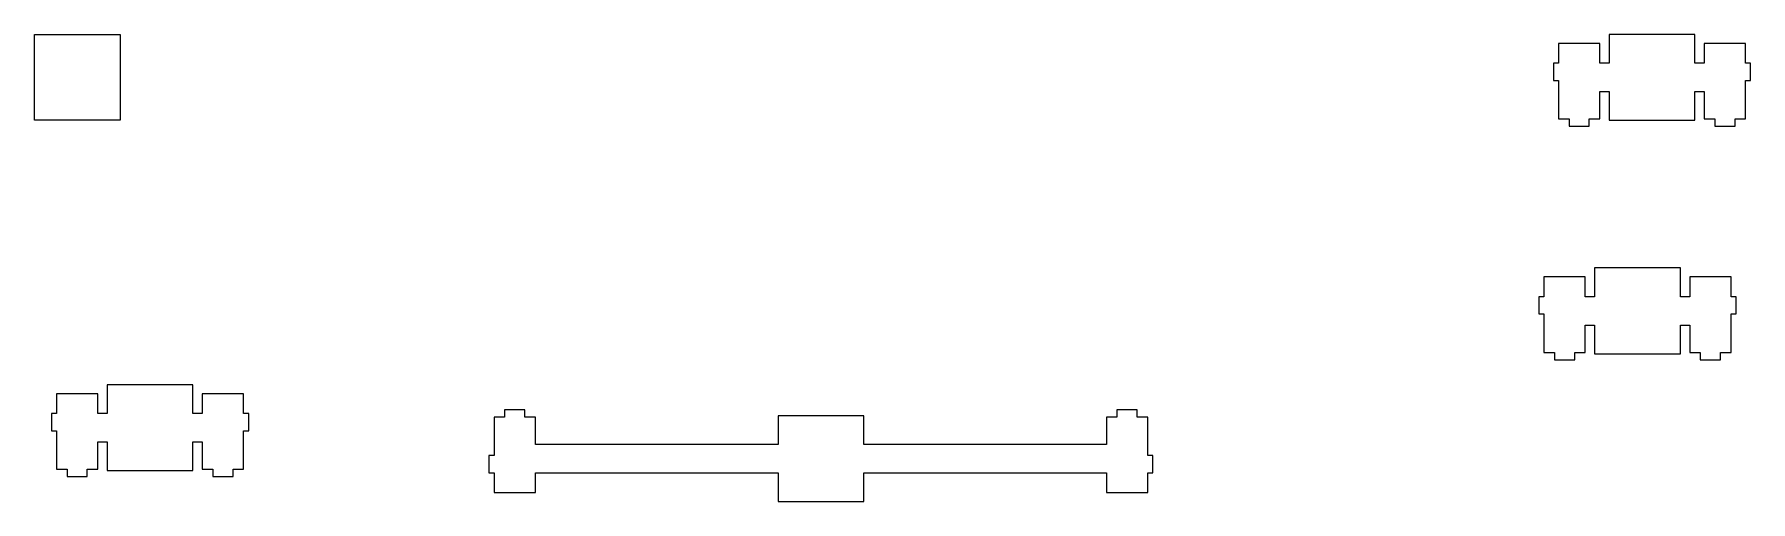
# Model space of a CAD drawing. Header units: millimetres. Extents: x -28 to 310, y -100 to 314.
# Drawn here: x -27.5 to 252.7, y 238 to 314.2 of the extents above.
import ezdxf

# ---------------------------------------------------------------- set-up
doc = ezdxf.new("R2010")
doc.units = ezdxf.units.MM
doc.header["$MEASUREMENT"] = 0
doc.layers.get('0').update_dxf_attribs({"linetype": 'CONTINUOUS'})

msp = doc.modelspace()

# ---------------------------------------------------------------- linework, layer by layer
at = {"color": 0}
for p, q in [((-27.54, 314.17), (-13.54, 314.17)), ((-27.54, 300.17), (-27.54, 314.17)), ((-13.54, 314.17), (-13.54, 300.17)), ((229.63, 314.17), (229.63, 309.47)), ((243.63, 314.17), (229.63, 314.17)), ((243.63, 309.47), (243.63, 314.17)), ((228.11, 312.7), (221.36, 312.7)), ((221.36, 312.7), (221.36, 309.47)), ((228.11, 309.47), (228.11, 312.7)), ((251.91, 312.7), (245.16, 312.7)), ((245.16, 312.7), (245.16, 309.47)), ((251.91, 309.47), (251.91, 312.7)), ((221.36, 309.47), (220.53, 309.47)), ((220.53, 309.47), (220.53, 306.67)), ((229.63, 309.47), (228.11, 309.47)), ((245.16, 309.47), (243.63, 309.47)), ((252.73, 309.47), (251.91, 309.47)), ((252.73, 306.67), (252.73, 309.47)), ((220.53, 306.67), (221.36, 306.67)), ((221.36, 306.67), (221.36, 300.4)), ((251.91, 300.4), (251.91, 306.67)), ((251.91, 306.67), (252.73, 306.67)), ((228.11, 300.4), (228.11, 304.87)), ((228.11, 304.87), (229.63, 304.87)), ((229.63, 304.87), (229.63, 300.17)), ((243.63, 300.17), (243.63, 304.87)), ((243.63, 304.87), (245.16, 304.87)), ((245.16, 304.87), (245.16, 300.4)), ((-13.54, 300.17), (-27.54, 300.17)), ((221.36, 300.4), (223.08, 300.4)), ((223.08, 300.4), (223.08, 299.2)), ((226.38, 299.2), (226.38, 300.4)), ((226.38, 300.4), (228.11, 300.4)), ((229.63, 300.17), (243.63, 300.17)), ((245.16, 300.4), (246.88, 300.4)), ((246.88, 300.4), (246.88, 299.2)), ((250.18, 299.2), (250.18, 300.4)), ((250.18, 300.4), (251.91, 300.4)), ((223.08, 299.2), (226.38, 299.2)), ((246.88, 299.2), (250.18, 299.2)), ((227.25, 276.07), (227.25, 271.37)), ((241.25, 276.07), (227.25, 276.07)), ((241.25, 271.37), (241.25, 276.07)), ((225.72, 274.6), (218.97, 274.6)), ((218.97, 274.6), (218.97, 271.37)), ((225.72, 271.37), (225.72, 274.6)), ((249.52, 274.6), (242.77, 274.6)), ((242.77, 274.6), (242.77, 271.37)), ((249.52, 271.37), (249.52, 274.6)), ((218.97, 271.37), (218.15, 271.37)), ((218.15, 271.37), (218.15, 268.57)), ((227.25, 271.37), (225.72, 271.37)), ((242.77, 271.37), (241.25, 271.37)), ((250.35, 271.37), (249.52, 271.37)), ((250.35, 268.57), (250.35, 271.37)), ((218.15, 268.57), (218.97, 268.57)), ((218.97, 268.57), (218.97, 262.3)), ((225.72, 262.3), (225.72, 266.77)), ((225.72, 266.77), (227.25, 266.77)), ((227.25, 266.77), (227.25, 262.07)), ((241.25, 262.07), (241.25, 266.77)), ((241.25, 266.77), (242.77, 266.77)), ((242.77, 266.77), (242.77, 262.3)), ((249.52, 262.3), (249.52, 268.57)), ((249.52, 268.57), (250.35, 268.57)), ((218.97, 262.3), (220.7, 262.3)), ((220.7, 262.3), (220.7, 261.1)), ((220.7, 261.1), (224, 261.1)), ((224, 261.1), (224, 262.3)), ((224, 262.3), (225.72, 262.3)), ((227.25, 262.07), (241.25, 262.07)), ((242.77, 262.3), (244.5, 262.3)), ((244.5, 262.3), (244.5, 261.1)), ((244.5, 261.1), (247.8, 261.1)), ((247.8, 261.1), (247.8, 262.3)), ((247.8, 262.3), (249.52, 262.3)), ((-17.16, 255.55), (-23.91, 255.55)), ((-23.91, 255.55), (-23.91, 252.32)), ((-17.16, 252.32), (-17.16, 255.55)), ((-15.64, 257.02), (-15.64, 252.32)), ((-1.64, 257.02), (-15.64, 257.02)), ((-1.64, 252.32), (-1.64, 257.02)), ((6.64, 255.55), (-0.11, 255.55)), ((-0.11, 255.55), (-0.11, 252.32)), ((6.64, 252.32), (6.64, 255.55)), ((-23.91, 252.32), (-24.74, 252.32)), ((-24.74, 252.32), (-24.74, 249.52)), ((-15.64, 252.32), (-17.16, 252.32)), ((-0.11, 252.32), (-1.64, 252.32)), ((7.46, 252.32), (6.64, 252.32)), ((7.46, 249.52), (7.46, 252.32)), ((52.55, 252.94), (49.25, 252.94)), ((49.25, 252.94), (49.25, 251.74)), ((52.55, 251.74), (52.55, 252.94)), ((152.55, 252.94), (149.25, 252.94)), ((149.25, 252.94), (149.25, 251.74)), ((152.55, 251.74), (152.55, 252.94)), ((-24.74, 249.52), (-23.91, 249.52)), ((-23.91, 249.52), (-23.91, 243.25)), ((6.64, 243.25), (6.64, 249.52)), ((6.64, 249.52), (7.46, 249.52)), ((49.25, 251.74), (47.52, 251.74)), ((47.52, 251.74), (47.52, 245.47)), ((54.27, 251.74), (52.55, 251.74)), ((54.27, 247.27), (54.27, 251.74)), ((107.9, 251.97), (93.9, 251.97)), ((93.9, 251.97), (93.9, 247.27)), ((107.9, 247.27), (107.9, 251.97)), ((149.25, 251.74), (147.52, 251.74)), ((147.52, 251.74), (147.52, 247.27)), ((154.27, 251.74), (152.55, 251.74)), ((154.27, 245.47), (154.27, 251.74)), ((-17.16, 243.25), (-17.16, 247.72)), ((-17.16, 247.72), (-15.64, 247.72)), ((-15.64, 247.72), (-15.64, 243.02)), ((-1.64, 243.02), (-1.64, 247.72)), ((-1.64, 247.72), (-0.11, 247.72)), ((-0.11, 247.72), (-0.11, 243.25)), ((93.9, 247.27), (54.27, 247.27)), ((147.52, 247.27), (107.9, 247.27)), ((47.52, 245.47), (46.7, 245.47)), ((46.7, 245.47), (46.7, 242.67)), ((155.1, 245.47), (154.27, 245.47)), ((155.1, 242.67), (155.1, 245.47)), ((-23.91, 243.25), (-22.19, 243.25)), ((-22.19, 243.25), (-22.19, 242.05)), ((-22.19, 242.05), (-18.89, 242.05)), ((-18.89, 242.05), (-18.89, 243.25)), ((-18.89, 243.25), (-17.16, 243.25)), ((-15.64, 243.02), (-1.64, 243.02)), ((-0.11, 243.25), (1.61, 243.25)), ((1.61, 243.25), (1.61, 242.05)), ((1.61, 242.05), (4.91, 242.05)), ((4.91, 242.05), (4.91, 243.25)), ((4.91, 243.25), (6.64, 243.25)), ((46.7, 242.67), (47.52, 242.67)), ((47.52, 242.67), (47.52, 239.44)), ((54.27, 239.44), (54.27, 242.67)), ((54.27, 242.67), (93.9, 242.67)), ((93.9, 242.67), (93.9, 237.97)), ((107.9, 237.97), (107.9, 242.67)), ((107.9, 242.67), (147.52, 242.67)), ((147.52, 242.67), (147.52, 239.44)), ((154.27, 239.44), (154.27, 242.67)), ((154.27, 242.67), (155.1, 242.67)), ((47.52, 239.44), (54.27, 239.44)), ((147.52, 239.44), (154.27, 239.44)), ((93.9, 237.97), (107.9, 237.97))]:
    msp.add_line(p, q, dxfattribs=at)

doc.saveas('drawing.dxf')
